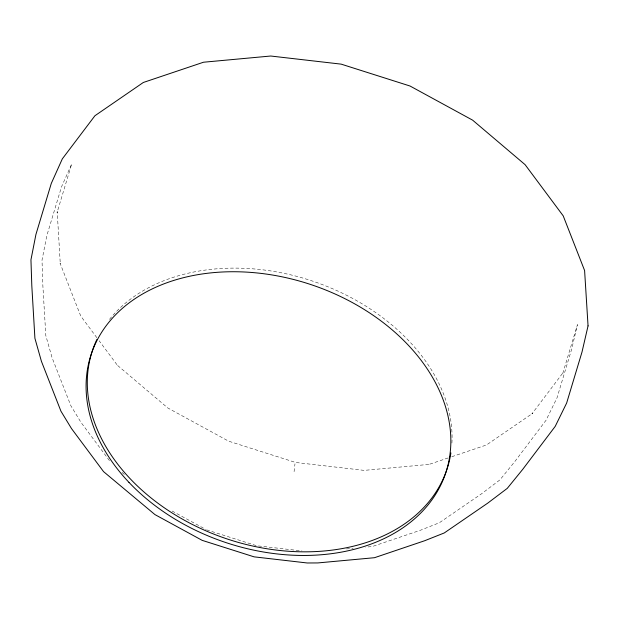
<?xml version="1.0" encoding="UTF-8"?>
<svg xmlns="http://www.w3.org/2000/svg" width="619" height="619" viewBox="0 0 619 619"><rect width="100%" height="100%" fill="white"/><g stroke="black" fill="none" stroke-linecap="round" stroke-linejoin="round"><path stroke-width="0.46" stroke-dasharray="3.1 2.32" d="M294.079 471.655L294.977 463.809M448.148 457.952L428.952 464.443L429.547 464.343L364.181 470.378L295.681 462.478L228.705 441.208L167.819 407.991L117.177 365.109L117.571 365.519L99.156 340.783M451.8 456.714L486.534 444.96L532.626 413.345L531.914 413.894L563.305 372.375L562.833 373.211L577.473 324.58L571.778 348.814L557.007 397.87L546.028 420.278L514.768 461.627L499.92 479.88L481.187 494.047L439.335 522.761L420.456 530.243L372.282 546.538L365.589 547.157M346.47 548.921L353.163 548.302M258.448 545.943L301.956 550.949M206.614 529.856L256.56 545.718M172.152 511.054L205.779 529.4M122.005 472.421L125.649 475.5M96.85 337.695L80.741 316.046L60.066 263.222L60.298 264.073L57.203 211.59L57.072 212.534L71.711 163.911L61.56 186.721L46.789 235.777L42.007 260.158L42.835 285.088L45.821 335.614L52.073 357.72L70.845 405.693L81.004 422.406L110.669 462.254M109.524 319.35A186.938 135.824 18.6 0 1 318.623 283.208A186.938 135.824 18.6 0 1 451.893 443.467"/><path stroke-width="0.93" d="M450.895 452.915A186.938 135.824 18.6 0 1 229.897 539.861A186.938 135.824 18.6 0 1 96.912 339.46M588.05 325.888L581.999 352.033L566.64 403.062L555.22 426.367L522.699 469.38L507.263 488.368L487.772 503.108L444.241 532.967L424.603 540.758L374.495 557.704L317.802 562.934L307.248 562.981L254.115 556.852L202.173 540.356L154.951 514.598L103.559 471.632L71.51 428.588L60.948 411.202L41.419 361.303L34.912 338.307L31.809 285.746L30.95 259.818L35.925 234.462L51.284 183.441L62.318 158.874L94.931 115.738L143.329 82.474L203.512 62.225L270.727 56.02L341.162 64.136L410.033 86.018L472.637 120.163L525.098 164.669L563.213 215.861L584.599 270.526L588.05 325.888M128.953 482.356A186.938 135.824 18.6 0 0 439.962 486.689A186.938 135.824 18.6 0 0 236.466 271.756A186.938 135.824 18.6 0 0 128.953 482.356"/></g></svg>
